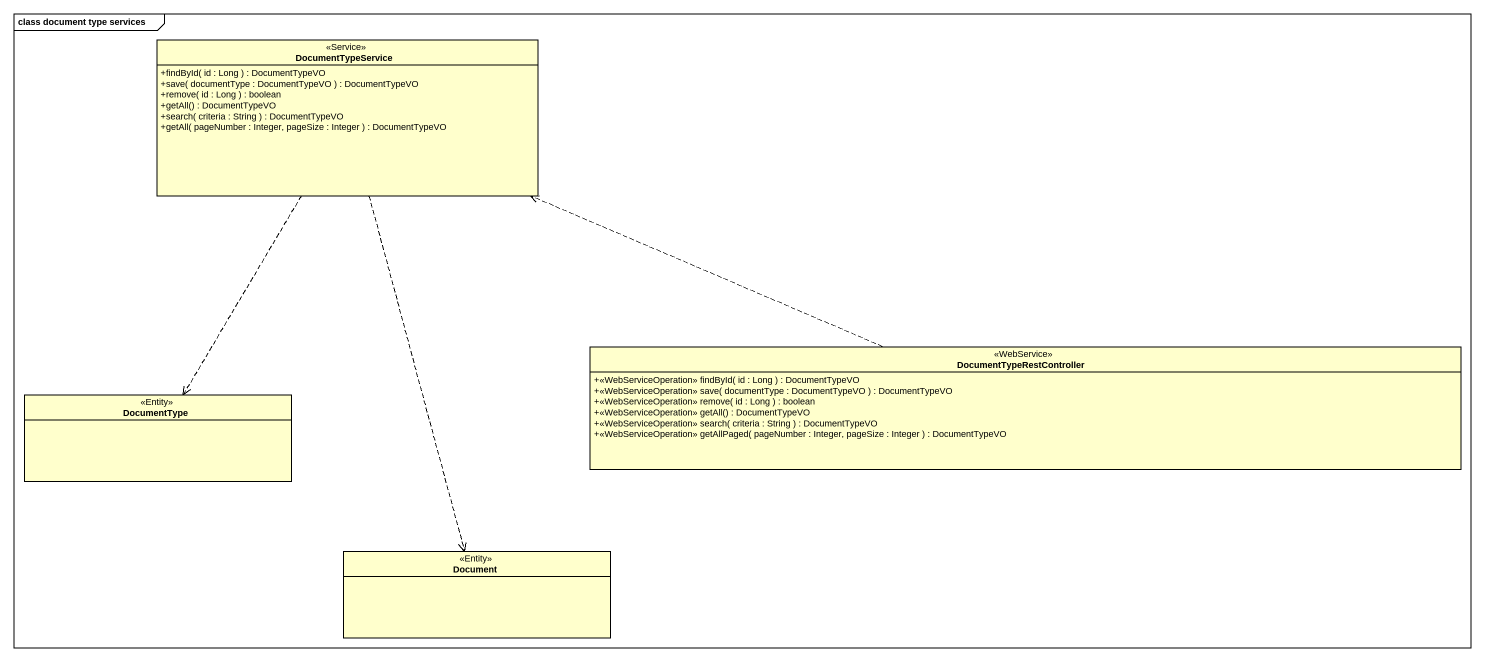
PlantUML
@startuml
mainframe class document type services
hide circle
hide empty members
skinparam classAttributeIconSize 0
class DocumentTypeService <<Service>> {
  +findById( id : Long ) : DocumentTypeVO
  +save( documentType : DocumentTypeVO ) : DocumentTypeVO
  +remove( id : Long ) : boolean
  +getAll() : DocumentTypeVO
  +search( criteria : String ) : DocumentTypeVO
  +getAll( pageNumber : Integer, pageSize : Integer ) : DocumentTypeVO
}
class DocumentTypeRestController <<WebService>> {
  +<<WebServiceOperation>> findById( id : Long ) : DocumentTypeVO
  +<<WebServiceOperation>> save( documentType : DocumentTypeVO ) : DocumentTypeVO
  +<<WebServiceOperation>> remove( id : Long ) : boolean
  +<<WebServiceOperation>> getAll() : DocumentTypeVO
  +<<WebServiceOperation>> search( criteria : String ) : DocumentTypeVO
  +<<WebServiceOperation>> getAllPaged( pageNumber : Integer, pageSize : Integer ) : DocumentTypeVO
}
class DocumentType <<Entity>>
class Document <<Entity>>
DocumentTypeService ..> DocumentType
DocumentTypeService ..> Document
DocumentTypeRestController .left.> DocumentTypeService
@enduml
